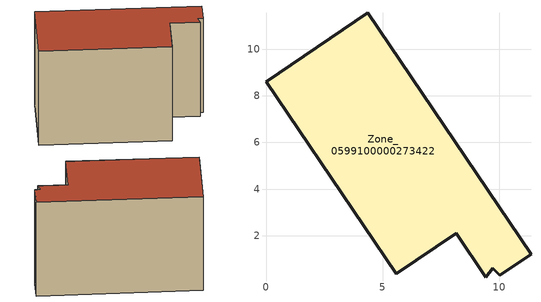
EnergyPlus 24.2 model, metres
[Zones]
Zone_0599100000273422
 floor ground (C_G): 0,8.61 4.36,11.56 11.37,1.21 10.02,0.3 9.73,0.59 9.43,0.22 8.16,2.11 5.58,0.37 z0.11
 wall outside (C_F): 4.36,11.56 0,8.61 5.58,0.37 8.16,2.11 9.43,0.22 9.73,0.59 10.02,0.3 11.37,1.21 4.36,11.56 z0.11:8.59
 roof outside (C_R): 10.02,0.3 11.37,1.21 4.36,11.56 0,8.61 5.58,0.37 8.16,2.11 9.43,0.22 9.73,0.59 z8.59
[BUILDING]
Pand.0599100000273422: North Axis=0; Terrain=City; Loads Convergence Tolerance Value=0.04; Temperature Convergence Tolerance Value=0.4; Solar Distribution=FullExterior; Maximum Number of Warmup Days=25; Minimum Number of Warmup Days=1
[Site:Location]
Rotterdam.The.Hague.AP_ZH_NLD Design_Conditions: Latitude=51.96; Longitude=4.45; Time Zone=1; Elevation=-4.5
[SITE:GROUNDTEMPERATURE:BUILDINGSURFACE]
18, 18, 18, 18, 18, 18, 18, 18, 18, 18, 18, 18
[MATERIAL] Thermal Absorptance=0.9; Solar Absorptance=0.7; Visible Absorptance=0.7
Name | Roughness | Thickness | Conductivity | Density | Specific Heat
G.TI.1975-1991 | MediumSmooth | 0.15 | 0.288461 | 540 | 1210
F.TI.1975-1991 | Rough | 0.3 | 0.230769 | 1920 | 840
R.TI.1975-1991 | MediumRough | 0.2 | 0.153846 | 1500 | 1000
[CONSTRUCTION]
C_G: G.TI.1975-1991
C_F: F.TI.1975-1991
C_R: R.TI.1975-1991
[ZONE]
Zone_0599100000273422: Type=1; Multiplier=1; Ceiling Height=Autocalculate; Volume=Autocalculate; Floor Area=autocalculate; Part of Total Floor Area=Yes
[ZONEINFILTRATION:DESIGNFLOWRATE]
Infil_Zone_0599100000273422: Zone or ZoneList or Space or SpaceList=Zone_0599100000273422; Schedule=AlwaysOn; Design Flow Rate Calculation Method=Flow/Area; Flow Rate per Floor Area=0.003; Constant Term Coefficient=1; Temperature Term Coefficient=0; Velocity Term Coefficient=0; Velocity Squared Term Coefficient=0
[HVACTEMPLATE:ZONE:IDEALLOADSAIRSYSTEM]
Zone_0599100000273422: Maximum Heating Supply Air Temperature=50; Minimum Cooling Supply Air Temperature=13; Maximum Heating Supply Air Humidity Ratio=0.0156; Minimum Cooling Supply Air Humidity Ratio=0.0077; Heating Limit=NoLimit; Cooling Limit=NoLimit; Dehumidification Control Type=ConstantSensibleHeatRatio; Cooling Sensible Heat Ratio=0.7; Dehumidification Setpoint=60; Humidification Control Type=None; Humidification Setpoint=30; Outdoor Air Method=None; Outdoor Air Flow Rate per Person=0.00944; Outdoor Air Flow Rate per Zone Floor Area=0; Outdoor Air Flow Rate per Zone=0; Demand Controlled Ventilation Type=None; Outdoor Air Economizer Type=NoEconomizer; Heat Recovery Type=None; Sensible Heat Recovery Effectiveness=0.7; Latent Heat Recovery Effectiveness=0.65
[ZONECONTROL:THERMOSTAT]
ThermostatControl_Zone_0599100000273422: Zone or ZoneList=Zone_0599100000273422; Control Type Schedule=DualSetpointControlType; Control 1=Thermostat_Zone_0599100000273422; Temperature Difference Between Cutout And Setpoint=0
[THERMOSTATSETPOINT:DUALSETPOINT]
Thermostat_Zone_0599100000273422: Heating Setpoint Temperature Schedule=HeatingSetpoint_Zone_0599100000273422; Cooling Setpoint Temperature Schedule=CoolingSetpoint_Zone_0599100000273422
[SCHEDULE:COMPACT]
HeatingSetpoint_Zone_0599100000273422: Through: 12/31, For: AllDays, Until: 24:00, 21
CoolingSetpoint_Zone_0599100000273422: Through: 12/31, For: AllDays, Until: 24:00, 24
DualSetpointControlType: Through: 12/31, For: AllDays, Until: 24:00, 4
AlwaysOn: Through: 12/31, For: AllDays, Until: 24:00, 1
